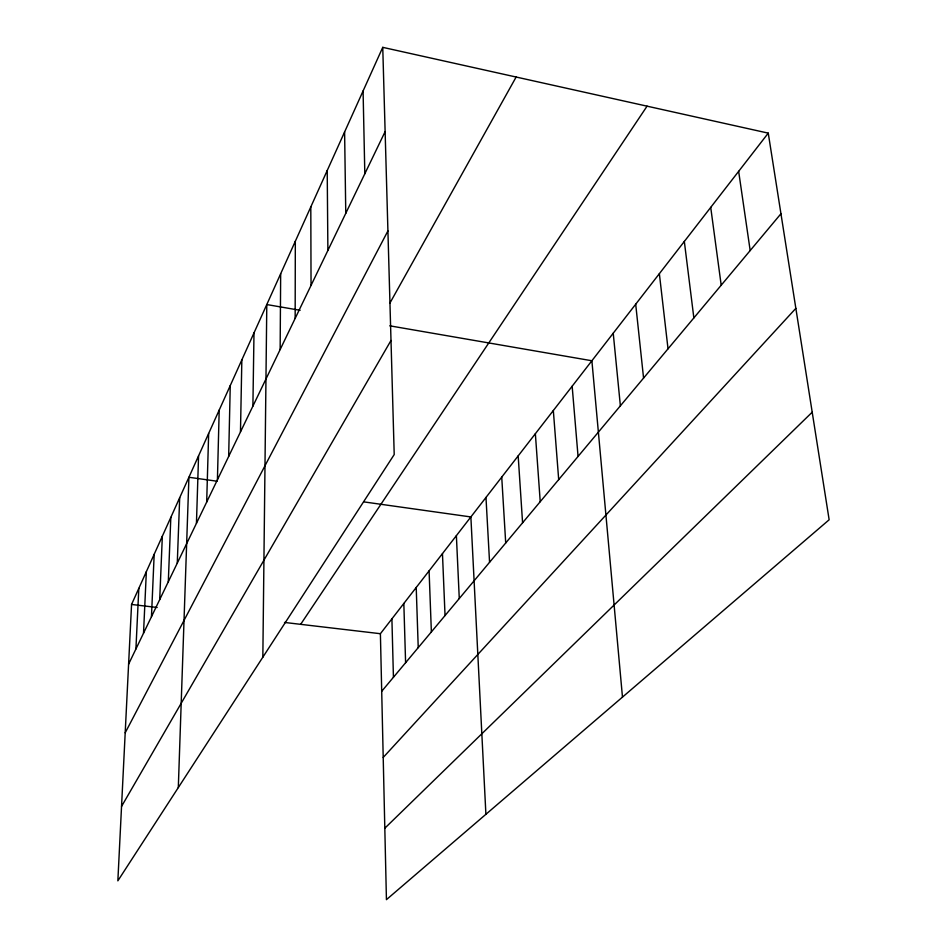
<?xml version="1.0" encoding="UTF-8"?>
<svg xmlns="http://www.w3.org/2000/svg" width="947" height="947" viewBox="0 0 947 947"><rect width="100%" height="100%" fill="white"/><g stroke="black" fill="none" stroke-linecap="round" stroke-linejoin="round"><path stroke-width="1.42" d="M295.156 318.393L295.322 241.284M280.146 349.538L280.667 273.766M262.84 657.194L266.794 304.555L300.116 310.308M252.896 406.133L253.997 332.918M240.479 431.903L241.84 359.896M228.665 456.418L230.251 385.595M217.419 479.786L219.195 410.11M206.683 502.064L208.648 433.513M196.443 523.336L198.562 455.874M178.308 787.584L188.915 477.264L217.112 481.23M177.278 563.11L179.681 497.755M168.306 581.742L170.827 517.382M159.712 599.593L162.339 536.215M151.461 616.722L154.183 554.303M143.53 633.176L146.347 571.68M135.918 648.979L138.818 588.383M382.754 47.35L131.562 604.458L117.854 880.84L394.212 454.548L382.754 47.35L768.254 133.136L829.146 519.773L386.435 899.65L380.398 633.709L768.254 133.136M128.603 664.178L385.133 131.597M125.193 732.824L387.927 230.902M389.844 303.206L516.139 77.027M121.536 806.43L391.004 340.458M300.661 624.333L647.061 106.171M381.7 691.322L780.955 213.738M383.204 757.446L795.847 308.355M384.813 828.223L812.206 412.194M131.562 604.458L157.166 607.477M284.502 622.439L380.398 633.709M363.695 501.863L470.872 516.944L485.906 814.302M389.809 325.827L591.887 360.76L622.475 697.11M738.648 171.348L750.178 250.553M710.724 207.393L721.2 285.213M684.326 241.449L693.855 317.92M659.361 273.683L668.026 348.827M635.697 304.224L643.569 378.09M613.23 333.214L620.38 405.813M572.154 386.222L578.061 456.442M553.332 410.513L558.694 479.596M535.363 433.714L540.228 501.697M518.175 455.886L522.578 522.803M501.732 477.11L505.71 542.986M485.977 497.447L489.563 562.293M456.383 535.647L459.271 598.54M442.462 553.604L445.043 615.562M429.086 570.875L431.37 631.909M416.218 587.483L418.231 647.63M403.836 603.464L405.6 662.746M391.904 618.865L393.431 677.294M363.08 90.983L364.82 173.763M344.601 131.976L345.773 213.3M327.212 170.555L327.887 250.446M310.805 206.931L311.042 285.414"/></g></svg>
